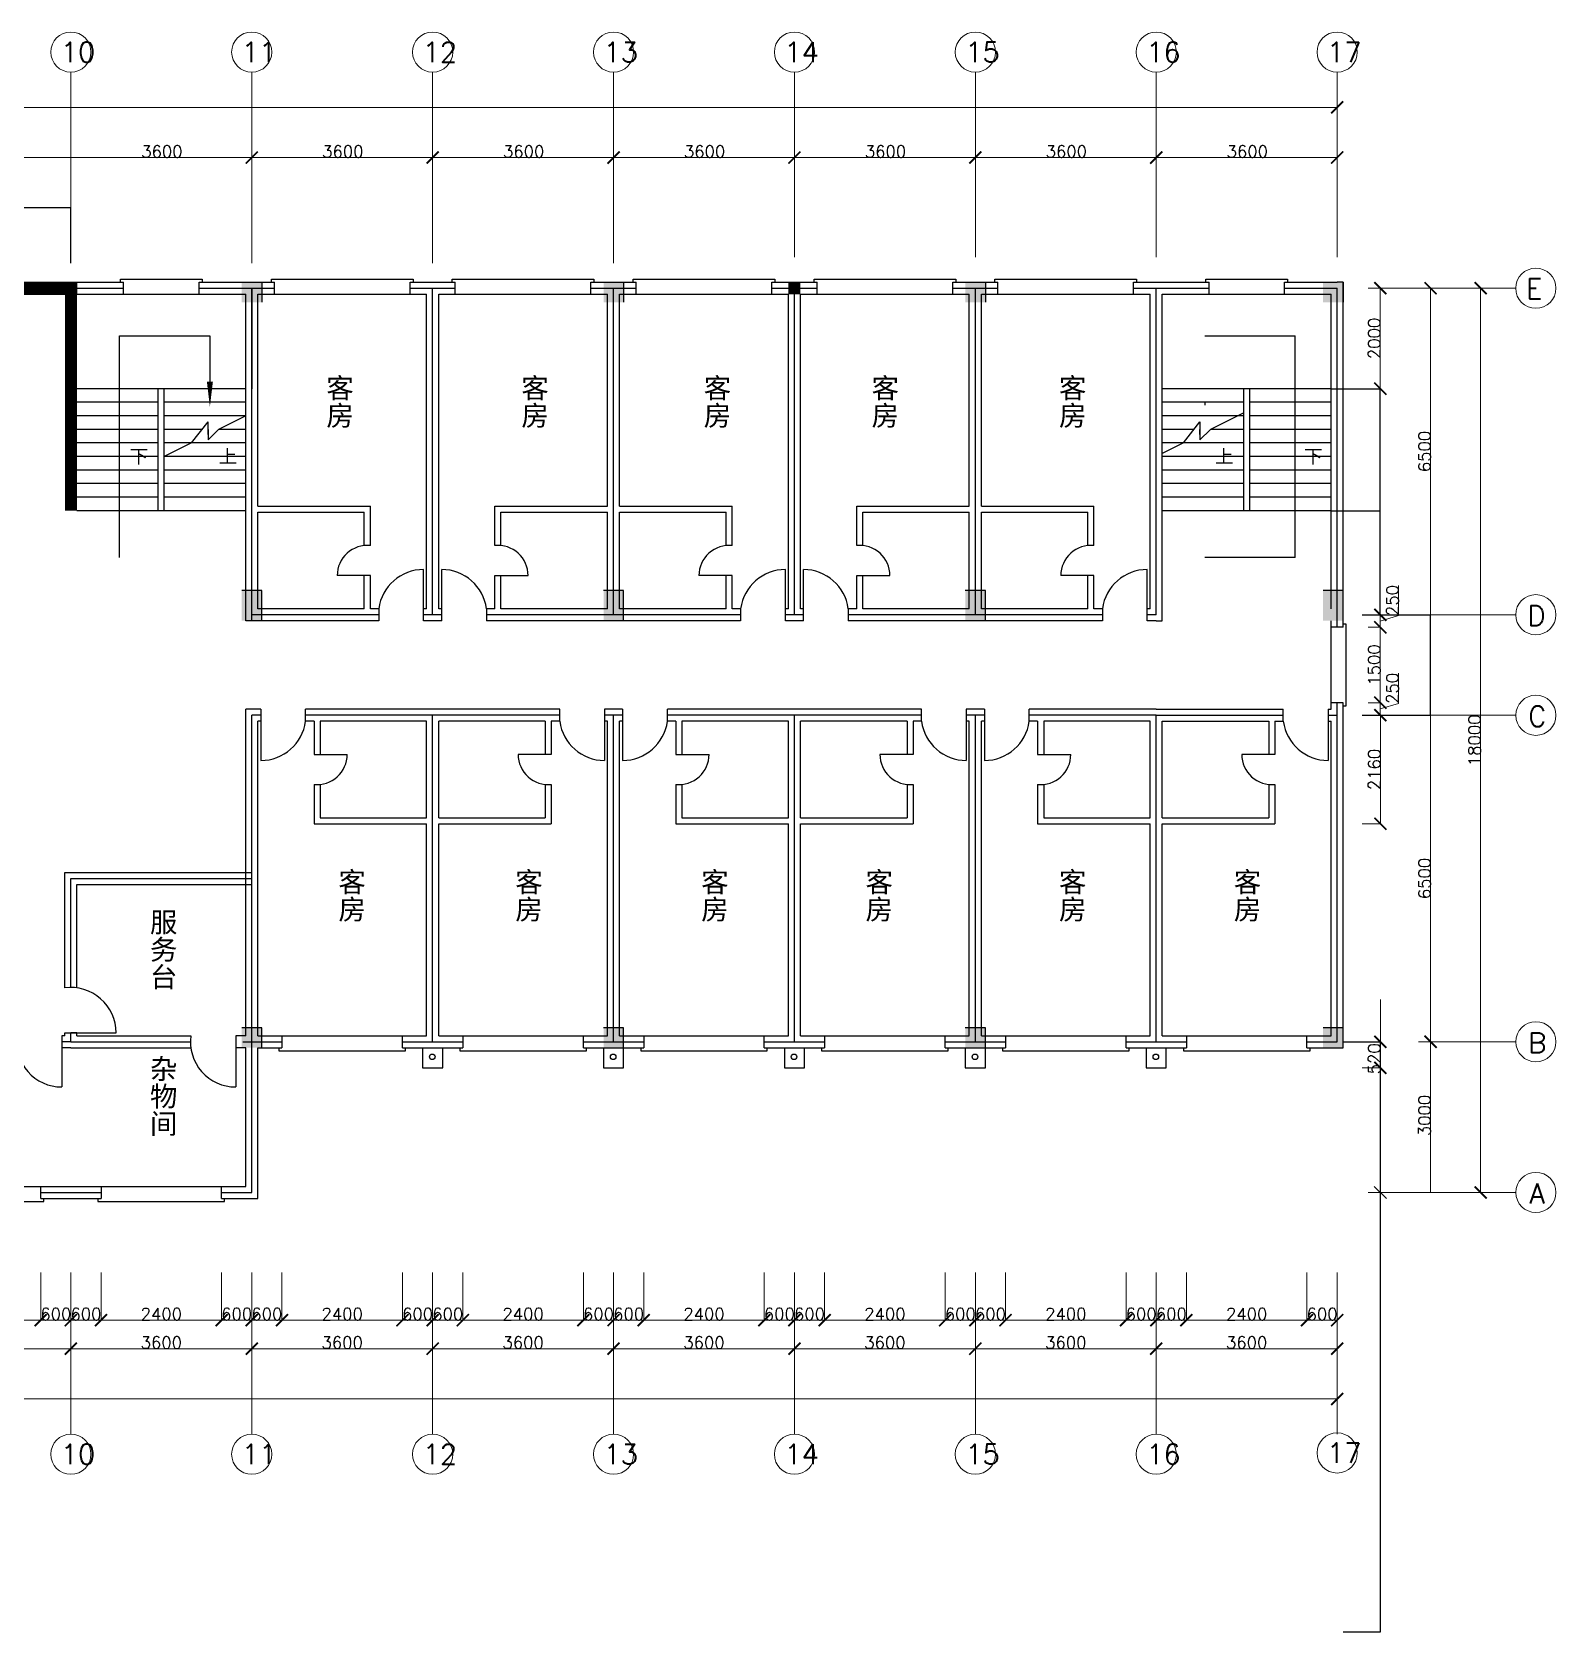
# Model space of a CAD drawing. Header units: millimetres. Extents: x 765 to 67395, y 687 to 34589.
# Drawn here: x 37067 to 67395, y 2741 to 34589 of the extents above; entities that cross this region are included whole.
import ezdxf

# ---------------------------------------------------------------- set-up
doc = ezdxf.new("R2010")
doc.units = ezdxf.units.MM
doc.layers.add('txt', color=5, linetype='Continuous', lineweight=35, plot=False)
doc.layers.add('标注', color=3, linetype='Continuous', lineweight=0, plot=False)
doc.layers.add('WALL', color=2, linetype='Continuous')
doc.layers.add('WINDOW', color=4, linetype='Continuous')
doc.styles.get("Standard").update_dxf_attribs({"font": 'txt', "bigfont": 'gbcbig.shx'})
doc.dimstyles.new('ISO-25', dxfattribs={"dimtxt": 2.5, "dimasz": 2.5, "dimexe": 1.25, "dimexo": 0.625, "dimtad": 1, "dimtxsty": 'Standard', "dimcen": 2.5, "dimadec": 0, "dimazin": 0, "dimtfac": 1, "dimtmove": 0, "dimatfit": 3, "dimfxl": 1, "dimarcsym": 0})

# ---------------------------------------------------------------- blocks, each defined once
blk = doc.blocks.new('_ArchTick')
at = {"color": 0, "linetype": 'ByBlock', "const_width": 0.15}
blk.add_lwpolyline([(-0.5, -0.5), (0.5, 0.5)], dxfattribs=at)
blk = doc.blocks.new('*D32')
at = {"layer": 'Defpoints', "color": 0}
for p in [(37840, 31093), (37840, 29989), (35880, 29869)]:
    blk.add_point(p, dxfattribs=at)
at = {"layer": '标注', "color": 0, "lineweight": -2}
for p, q in [((35880, 29870), (35880, 31094)), ((35883, 31093), (37838, 31093)), ((37840, 29990), (37840, 31094))]:
    blk.add_line(p, q, dxfattribs=at)
at = {"layer": '标注', "color": 0}
for points in [[(35883, 31094), (35883, 31093), (35880, 31093)], [(37838, 31094), (37838, 31093), (37840, 31093)]]:
    blk.add_solid(points, dxfattribs=at)
at = {"layer": '标注', "color": 0, "insert": (36860, 31095), "char_height": 2.5, "attachment_point": 5}
blk.add_mtext('1960', dxfattribs=at)
blk = doc.blocks.new('*D35')
at = {"layer": 'Defpoints', "color": 0}
for p in [(63540, 22989), (64899, 22989), (63540, 20989)]:
    blk.add_point(p, dxfattribs=at)
at = {"layer": '标注', "color": 0, "lineweight": -2}
for p, q in [((63541, 22989), (64900, 22989)), ((64899, 20992), (64899, 22987)), ((63541, 20989), (64900, 20989))]:
    blk.add_line(p, q, dxfattribs=at)
at = {"layer": '标注', "color": 0}
for points in [[(64899, 22987), (64900, 22987), (64899, 22989)], [(64899, 20992), (64900, 20992), (64899, 20989)]]:
    blk.add_solid(points, dxfattribs=at)
at = {"layer": '标注', "color": 0, "insert": (64897, 21989), "char_height": 2.5, "attachment_point": 5, "rotation": 90}
blk.add_mtext('2000', dxfattribs=at)
blk = doc.blocks.new('*D36')
at = {"layer": 'Defpoints', "color": 0}
for p in [(62920, 25059), (63899, 25059), (63540, 22989)]:
    blk.add_point(p, dxfattribs=at)
at = {"layer": '标注', "color": 0, "lineweight": -2}
for p, q in [((62921, 25059), (63900, 25059)), ((63899, 22992), (63899, 25057)), ((63541, 22989), (63900, 22989))]:
    blk.add_line(p, q, dxfattribs=at)
at = {"layer": '标注', "color": 0}
for points in [[(63899, 25057), (63900, 25057), (63899, 25059)], [(63899, 22992), (63900, 22992), (63899, 22989)]]:
    blk.add_solid(points, dxfattribs=at)
at = {"layer": '标注', "color": 0, "insert": (63897, 24024), "char_height": 2.5, "attachment_point": 5, "rotation": 90}
blk.add_mtext('2070', dxfattribs=at)
blk = doc.blocks.new('*D37')
at = {"layer": 'Defpoints', "color": 0}
for p in [(62920, 27489), (63899, 27489), (62920, 25059)]:
    blk.add_point(p, dxfattribs=at)
at = {"layer": '标注', "color": 0, "lineweight": -2}
for p, q in [((62921, 27489), (63900, 27489)), ((63899, 25062), (63899, 27487)), ((62921, 25059), (63900, 25059))]:
    blk.add_line(p, q, dxfattribs=at)
at = {"layer": '标注', "color": 0}
for points in [[(63899, 27487), (63900, 27487), (63899, 27489)], [(63899, 25062), (63900, 25062), (63899, 25059)]]:
    blk.add_solid(points, dxfattribs=at)
at = {"layer": '标注', "color": 0, "insert": (63897, 26274), "char_height": 2.5, "attachment_point": 5, "rotation": 90}
blk.add_mtext('2430', dxfattribs=at)
blk = doc.blocks.new('*D38')
at = {"layer": 'Defpoints', "color": 0}
for p in [(63160, 14489), (63900, 14489), (63160, 2741)]:
    blk.add_point(p, dxfattribs=at)
at = {"layer": '标注', "color": 0, "lineweight": -2}
for p, q in [((63161, 14489), (63902, 14489)), ((63900, 2743), (63900, 14487)), ((63161, 2741), (63902, 2741))]:
    blk.add_line(p, q, dxfattribs=at)
at = {"layer": '标注', "color": 0}
for points in [[(63900, 14487), (63901, 14487), (63900, 14489)], [(63900, 2743), (63901, 2743), (63900, 2741)]]:
    blk.add_solid(points, dxfattribs=at)
at = {"layer": '标注', "color": 0, "insert": (63898, 8615), "char_height": 2.5, "attachment_point": 5, "rotation": 90}
blk.add_mtext('11748,86', dxfattribs=at)

msp = doc.modelspace()

# ---------------------------------------------------------------- hatches: boundary and pattern name
for points in [[(41640.185, 29609.397), (41240.185, 29609.397), (41240.185, 29209.397), (41640.185, 29209.397)], [(48840.185, 29609.397), (48440.185, 29609.397), (48440.185, 29209.397), (48840.185, 29209.397)], [(56040.185, 29609.397), (55640.185, 29609.397), (55640.185, 29209.397), (56040.185, 29209.397)], [(63160.185, 29609.397), (62760.185, 29609.397), (62760.185, 29209.397), (63160.185, 29209.397)], [(41640.185, 23469.397), (41240.185, 23469.397), (41240.185, 22869.397), (41480.185, 22869.397), (41640.185, 22869.397)], [(48840.185, 23469.397), (48440.185, 23469.397), (48440.185, 22869.397), (48680.185, 22869.397), (48840.185, 22869.397)], [(56040.185, 23469.397), (55640.185, 23469.397), (55640.185, 22869.397), (55880.185, 22869.397), (56040.185, 22869.397)], [(63160.185, 23469.397), (62760.185, 23469.397), (62760.185, 22869.397), (63000.185, 22869.397), (63160.185, 22869.397)], [(41640.185, 14769.397), (41240.185, 14769.397), (41240.185, 14369.397), (41640.185, 14369.397)], [(48840.185, 14769.397), (48440.185, 14769.397), (48440.185, 14369.397), (48840.185, 14369.397)], [(56040.185, 14769.397), (55640.185, 14769.397), (55640.185, 14369.397), (56040.185, 14369.397)], [(63160.185, 14769.397), (62760.185, 14769.397), (62760.185, 14369.397), (63160.185, 14369.397)]]:
    msp.add_hatch(color=256).paths.add_polyline_path(points)
at = {"layer": 'txt'}
msp.add_hatch(color=0, dxfattribs=at).paths.add_polyline_path([(52360.185, 29609.397), (52240.185, 29609.397), (52120.185, 29609.397), (52120.185, 29489.397), (52120.185, 29369.397), (52360.185, 29369.397)])

# ---------------------------------------------------------------- linework, layer by layer
for p, q in [((36660.185, 29369.397), (37720.185, 29369.397)), ((37720.185, 29369.397), (37960.185, 29369.397)), ((37780.185, 29489.397), (37780.185, 29489.397)), ((37840.185, 29489.397), (37780.185, 29489.397)), ((37960.185, 29369.397), (37960.185, 29609.397)), ((41640.185, 29609.397), (41640.185, 29209.397)), ((48840.185, 29609.397), (48840.185, 29209.397)), ((56040.185, 29609.397), (56040.185, 29209.397)), ((63160.185, 29609.397), (63040.185, 29609.397)), ((63160.185, 29489.397), (63160.185, 29609.397)), ((63160.185, 29609.397), (63160.185, 29209.397)), ((38806.733, 24129.397), (38806.733, 28539.397)), ((38806.733, 28539.397), (40606.733, 28539.397)), ((40606.733, 28539.397), (40606.733, 27629.397)), ((60406.733, 28539.397), (62206.733, 28539.397)), ((62206.733, 24129.397), (62206.733, 28539.397)), ((39580.185, 27489.397), (37960.185, 27489.397)), ((41320.185, 27489.397), (39580.185, 27489.397)), ((39580.185, 25059.397), (39580.185, 27489.397)), ((39700.185, 25059.397), (39700.185, 27489.397)), ((61180.185, 27489.397), (59560.185, 27489.397)), ((62920.185, 27489.397), (61180.185, 27489.397)), ((61180.185, 25059.397), (61180.185, 27489.397)), ((61300.185, 25059.397), (61300.185, 27489.397)), ((39580.185, 27219.397), (37960.185, 27219.397)), ((41320.185, 27219.397), (39700.185, 27219.397)), ((61180.185, 27219.397), (59560.185, 27219.397)), ((60406.733, 27219.397), (60406.733, 27159.397)), ((60406.733, 27159.397), (60406.733, 27159.397)), ((62920.185, 27219.397), (61300.185, 27219.397)), ((39580.185, 26949.397), (37960.185, 26949.397)), ((41320.185, 26949.397), (39700.185, 26949.397)), ((40240.185, 26409.397), (40570.185, 26829.397)), ((40570.185, 26679.397), (40570.185, 26829.397)), ((41320.185, 26949.397), (40780.185, 26679.397)), ((61180.185, 26949.397), (59560.185, 26949.397)), ((59980.185, 26409.397), (60310.185, 26829.397)), ((60310.185, 26829.397), (60310.185, 26679.397)), ((61180.185, 27009.397), (60520.185, 26679.397)), ((62920.185, 26949.397), (61300.185, 26949.397)), ((39580.185, 26679.397), (37960.185, 26679.397)), ((40452.328, 26679.397), (39700.185, 26679.397)), ((40780.185, 26679.397), (40570.185, 26474.397)), ((40570.185, 26674.397), (40570.185, 26474.397)), ((40570.185, 26574.397), (40570.185, 26674.397)), ((41320.185, 26679.397), (40780.185, 26679.397)), ((41320.185, 26679.397), (40780.185, 26679.397)), ((60192.328, 26679.397), (59560.185, 26679.397)), ((60520.185, 26679.397), (60310.185, 26474.397)), ((60310.185, 26674.397), (60310.185, 26474.397)), ((60310.185, 26574.397), (60310.185, 26674.397)), ((61180.185, 26679.397), (60520.185, 26679.397)), ((62920.185, 26679.397), (61300.185, 26679.397)), ((39580.185, 26409.397), (37960.185, 26409.397)), ((39580.185, 26139.397), (37960.185, 26139.397)), ((40240.185, 26409.397), (39700.185, 26139.397)), ((41320.185, 26409.397), (39700.185, 26409.397)), ((41320.185, 26139.397), (39700.185, 26139.397)), ((41320.185, 26409.397), (40240.185, 26409.397)), ((59980.185, 26409.397), (59560.185, 26199.397)), ((61180.185, 26409.397), (59560.185, 26409.397)), ((61180.185, 26139.397), (59560.185, 26139.397)), ((62920.185, 26409.397), (61300.185, 26409.397)), ((62920.185, 26139.397), (61300.185, 26139.397)), ((62920.185, 26409.397), (61840.185, 26409.397)), ((39580.185, 25869.397), (37960.185, 25869.397)), ((41320.185, 25869.397), (39700.185, 25869.397)), ((61180.185, 25869.397), (59560.185, 25869.397)), ((62920.185, 25869.397), (61300.185, 25869.397)), ((39580.185, 25599.397), (37960.185, 25599.397)), ((41320.185, 25599.397), (39700.185, 25599.397)), ((61180.185, 25599.397), (59560.185, 25599.397)), ((62920.185, 25599.397), (61300.185, 25599.397)), ((39580.185, 25329.397), (37960.185, 25329.397)), ((41320.185, 25329.397), (39700.185, 25329.397)), ((61180.185, 25329.397), (59560.185, 25329.397)), ((62920.185, 25329.397), (61300.185, 25329.397)), ((41320.185, 25059.397), (37960.185, 25059.397)), ((62920.185, 25059.397), (59560.185, 25059.397)), ((44860.185, 22869.397), (44860.185, 23889.397)), ((45220.185, 22869.397), (45220.185, 23889.397)), ((52060.185, 22869.397), (52060.185, 23889.397)), ((52420.185, 22869.397), (52420.185, 23889.397)), ((59260.185, 22869.397), (59260.185, 23889.397)), ((62206.733, 24129.397), (60406.733, 24129.397)), ((43800.185, 23769.397), (43140.185, 23769.397)), ((46280.185, 23769.397), (46940.185, 23769.397)), ((51000.185, 23769.397), (50340.185, 23769.397)), ((53480.185, 23769.397), (54140.185, 23769.397)), ((58200.185, 23769.397), (57540.185, 23769.397)), ((41640.185, 23469.397), (41240.185, 23469.397)), ((41640.185, 22869.397), (41640.185, 23469.397)), ((48840.185, 23469.397), (48440.185, 23469.397)), ((48840.185, 22869.397), (48840.185, 23469.397)), ((56040.185, 23469.397), (55640.185, 23469.397)), ((56040.185, 22869.397), (56040.185, 23469.397)), ((63160.185, 23469.397), (62760.185, 23469.397)), ((63160.185, 22869.397), (63160.185, 23469.397)), ((43968.221, 23109.397), (43968.221, 22869.397)), ((46112.149, 23109.397), (46112.149, 22869.397)), ((51168.221, 23109.397), (51168.221, 22869.397)), ((53312.149, 23109.397), (53312.149, 22869.397)), ((58368.221, 23109.397), (58368.221, 22869.397)), ((59560.185, 22869.397), (59560.185, 22989.397)), ((59440.185, 22869.397), (59560.185, 22869.397)), ((41620.185, 21109.397), (41620.185, 20089.397)), ((42512.149, 20869.397), (42512.149, 21109.397)), ((47568.221, 20869.397), (47568.221, 21109.397)), ((48460.185, 21109.397), (48460.185, 20089.397)), ((48820.185, 21109.397), (48820.185, 20089.397)), ((49712.149, 20869.397), (49712.149, 21109.397)), ((54768.221, 20869.397), (54768.221, 21109.397)), ((55660.185, 21109.397), (55660.185, 20089.397)), ((56020.185, 21109.397), (56020.185, 20089.397)), ((56912.149, 20869.397), (56912.149, 21109.397)), ((61968.221, 20869.397), (61968.221, 21109.397)), ((62860.185, 21109.397), (62860.185, 20089.397)), ((62860.185, 21109.397), (62920.185, 21109.397)), ((55720.185, 20869.397), (55660.185, 20869.397)), ((56020.185, 20869.397), (55960.185, 20869.397)), ((57080.185, 20869.397), (56912.149, 20869.397)), ((61800.185, 20869.397), (61968.221, 20869.397)), ((62860.185, 20989.397), (63040.185, 20989.397)), ((62860.185, 20869.397), (62920.185, 20869.397)), ((42680.185, 20209.397), (43340.185, 20209.397)), ((47400.185, 20209.397), (46740.185, 20209.397)), ((49880.185, 20209.397), (50540.185, 20209.397)), ((54600.185, 20209.397), (53940.185, 20209.397)), ((57080.185, 20209.397), (57740.185, 20209.397)), ((61800.185, 20209.397), (61140.185, 20209.397)), ((37720.185, 14669.397), (38740.185, 14669.397)), ((37960.185, 14669.397), (37840.185, 14669.397)), ((37660.185, 14609.397), (37660.185, 14489.397)), ((37660.185, 14489.397), (37660.185, 13589.397)), ((41120.185, 14609.397), (41120.185, 13589.397)), ((41440.185, 14369.397), (41440.185, 14609.397)), ((63040.185, 14369.397), (63160.185, 14369.397)), ((63160.185, 14369.397), (63160.185, 14489.397)), ((41560.185, 11369.397), (41560.185, 11489.397)), ((41440.185, 11369.397), (41560.185, 11369.397))]:
    msp.add_line(p, q)
at = {"color": 0, "linetype": 'ByBlock'}
msp.add_line((63779.223, 11609.397), (64019.223, 11369.397), dxfattribs=at)
at = {"color": 0, "linetype": 'ByBlock', "const_width": 36}
for points in [[(41560.185, 32210.647), (41320.185, 31970.647)], [(44920.185, 31970.647), (45160.185, 32210.647)], [(45160.185, 32210.647), (44920.185, 31970.647)], [(48520.185, 31970.647), (48760.185, 32210.647)], [(48760.185, 32210.647), (48520.185, 31970.647)], [(52120.185, 31970.647), (52360.185, 32210.647)], [(52360.185, 32210.647), (52120.185, 31970.647)], [(55720.185, 31970.647), (55960.185, 32210.647)], [(55960.185, 32210.647), (55720.185, 31970.647)], [(59320.185, 31970.647), (59560.185, 32210.647)], [(59560.185, 32210.647), (59320.185, 31970.647)], [(62920.185, 31970.647), (63160.185, 32210.647)], [(65019.223, 29369.397), (64779.223, 29609.397)], [(66015.374, 29369.397), (65775.374, 29609.397)]]:
    msp.add_lwpolyline(points, dxfattribs=at)
at = {"const_width": 240}
for points in [[(34440.185, 29489.397), (37960.185, 29489.397)], [(37840.185, 29369.397), (37840.185, 25059.397)]]:
    msp.add_lwpolyline(points, dxfattribs=at)
for points in [[(60406.733, 28539.397, 0, 0, 0), (60406.733, 27219.397, 120, 0, 0), (60406.733, 26949.397, 0, 0, 0)], [(40606.733, 27629.397, 120, 0, 0), (40606.733, 27129.397, 0, 0, 0)], [(40606.733, 24129.397, 0, 0, 0), (40606.733, 25869.397, 120, 0, 0), (40606.733, 26388.887, 0, 0, 0)], [(60406.733, 24129.397, 0, 0, 0), (60406.733, 25869.397, 120, 0, 0), (60406.733, 26409.397, 0, 0, 0)]]:
    msp.add_lwpolyline(points, format="xyseb")
for centre, radius, start, end in [((43740.185, 23769.397), 600, 84.2608295, 180), ((46340.185, 23769.397), 600, 0, 95.7391705), ((50940.185, 23769.397), 600, 84.2608295, 180), ((53540.185, 23769.397), 600, 0, 95.7391705), ((58140.185, 23769.397), 600, 84.2608295, 180), ((44860.185, 22989.397), 900, 90, 172.3377443), ((45220.185, 22989.397), 900, 7.6622557, 90), ((52060.185, 22989.397), 900, 90, 172.3377443), ((52420.185, 22989.397), 900, 7.6622557, 90), ((59260.185, 22989.397), 900, 90, 172.3377443), ((41620.185, 20989.397), 900, 270, 352.3377443), ((48460.185, 20989.397), 900, 187.6622557, 270), ((48820.185, 20989.397), 900, 270, 352.3377443), ((55660.185, 20989.397), 900, 187.6622557, 270), ((56020.185, 20989.397), 900, 270, 352.3377443), ((62860.185, 20989.397), 900, 187.6622557, 270), ((42740.185, 20209.397), 600, 264.2608295, 0), ((47340.185, 20209.397), 600, 180, 275.7391705), ((49940.185, 20209.397), 600, 264.2608295, 0), ((54540.185, 20209.397), 600, 180, 275.7391705), ((57140.185, 20209.397), 600, 264.2608295, 0), ((61740.185, 20209.397), 600, 180, 275.7391705), ((37840.185, 14669.397), 900, 0, 97.6622557), ((37660.185, 14489.397), 900, 172.3377443, 270), ((41120.185, 14489.397), 900, 172.3377443, 270)]:
    msp.add_arc(centre, radius, start, end)
at = {"layer": 'WALL'}
for p, q in [((33790.185, 29609.397), (38890.185, 29609.397)), ((34440.185, 29489.397), (38890.185, 29489.397)), ((37960.185, 29369.397), (41320.185, 29369.397)), ((40390.185, 29609.397), (41890.185, 29609.397)), ((40390.185, 29489.397), (41890.185, 29489.397)), ((41320.185, 22989.397), (41320.185, 29369.397)), ((41440.185, 29489.397), (41440.185, 27489.397)), ((41440.185, 22989.397), (41440.185, 29489.397)), ((41440.185, 22989.397), (41440.185, 29489.397)), ((41560.185, 29369.397), (44920.185, 29369.397)), ((41560.185, 25149.397), (41560.185, 29369.397)), ((44590.185, 29609.397), (45490.185, 29609.397)), ((44590.185, 29489.397), (45490.185, 29489.397)), ((44920.185, 23109.397), (44920.185, 29369.397)), ((45040.185, 22989.397), (45040.185, 29489.397)), ((45160.185, 23109.397), (45160.185, 29369.397)), ((45160.185, 29369.397), (48520.185, 29369.397)), ((48190.185, 29609.397), (49090.185, 29609.397)), ((48190.185, 29489.397), (49090.185, 29489.397)), ((48520.185, 25149.397), (48520.185, 29369.397)), ((48520.185, 25149.397), (48520.185, 29369.397)), ((48640.185, 22989.397), (48640.185, 29489.397)), ((48760.185, 29369.397), (52120.185, 29369.397)), ((48760.185, 25149.397), (48760.185, 29369.397)), ((51790.185, 29609.397), (52690.185, 29609.397)), ((51790.185, 29489.397), (52690.185, 29489.397)), ((52120.185, 23109.397), (52120.185, 29369.397)), ((52240.185, 22989.397), (52240.185, 29489.397)), ((52360.185, 23109.397), (52360.185, 29369.397)), ((52360.185, 29369.397), (55720.185, 29369.397)), ((55390.185, 29609.397), (56290.185, 29609.397)), ((55390.185, 29489.397), (56290.185, 29489.397)), ((55720.185, 25149.397), (55720.185, 29369.397)), ((55840.185, 22989.397), (55840.185, 29489.397)), ((55960.185, 29369.397), (59320.185, 29369.397)), ((55960.185, 25149.397), (55960.185, 29369.397)), ((58990.185, 29609.397), (60490.185, 29609.397)), ((58990.185, 29489.397), (60490.185, 29489.397)), ((59320.185, 23109.397), (59320.185, 29369.397)), ((59440.185, 22989.397), (59440.185, 29489.397)), ((59440.185, 22989.397), (59440.185, 29489.397)), ((59560.185, 22989.397), (59560.185, 29369.397)), ((59560.185, 29369.397), (62920.185, 29369.397)), ((61990.185, 29609.397), (63040.185, 29609.397)), ((61990.185, 29489.397), (63040.185, 29489.397)), ((62920.185, 23109.397), (62920.185, 29369.397)), ((63040.185, 22739.397), (63040.185, 29489.397)), ((63040.185, 22739.397), (63040.185, 29489.397)), ((63160.185, 22739.397), (63160.185, 29489.397)), ((41440.185, 25059.397), (41440.185, 25659.397)), ((41560.185, 25149.397), (43800.185, 25149.397)), ((41560.185, 23109.397), (41560.185, 25029.397)), ((41560.185, 25029.397), (43680.185, 25029.397)), ((43680.185, 24366.39), (43680.185, 25029.397)), ((43800.185, 24366.39), (43800.185, 25149.397)), ((46280.185, 25149.397), (48520.185, 25149.397)), ((46280.185, 24366.39), (46280.185, 25149.397)), ((46400.185, 25029.397), (48520.185, 25029.397)), ((46400.185, 24366.39), (46400.185, 25029.397)), ((48520.185, 23109.397), (48520.185, 25029.397)), ((48520.185, 23109.397), (48520.185, 25029.397)), ((48760.185, 25149.397), (51000.185, 25149.397)), ((48760.185, 23109.397), (48760.185, 25029.397)), ((48760.185, 25029.397), (50880.185, 25029.397)), ((50880.185, 24366.39), (50880.185, 25029.397)), ((51000.185, 24366.39), (51000.185, 25149.397)), ((53480.185, 25149.397), (55720.185, 25149.397)), ((53480.185, 24366.39), (53480.185, 25149.397)), ((53600.185, 25029.397), (55720.185, 25029.397)), ((53600.185, 24366.39), (53600.185, 25029.397)), ((55720.185, 23109.397), (55720.185, 25029.397)), ((55960.185, 25149.397), (58200.185, 25149.397)), ((55960.185, 23109.397), (55960.185, 25029.397)), ((55960.185, 25029.397), (58080.185, 25029.397)), ((58080.185, 24366.39), (58080.185, 25029.397)), ((58200.185, 24366.39), (58200.185, 25149.397)), ((41440.185, 22989.397), (41440.185, 23709.397)), ((41440.185, 22869.397), (41440.185, 23709.397)), ((43680.185, 23109.397), (43680.185, 23769.397)), ((43800.185, 23109.397), (43800.185, 23769.397)), ((46280.185, 23109.397), (46280.185, 23769.397)), ((46400.185, 23109.397), (46400.185, 23769.397)), ((50880.185, 23109.397), (50880.185, 23769.397)), ((51000.185, 23109.397), (51000.185, 23769.397)), ((53480.185, 23109.397), (53480.185, 23769.397)), ((53600.185, 23109.397), (53600.185, 23769.397)), ((58080.185, 23109.397), (58080.185, 23769.397)), ((58200.185, 23109.397), (58200.185, 23769.397)), ((41320.185, 22869.397), (41320.185, 22989.397)), ((43968.221, 22989.397), (41440.185, 22989.397)), ((43680.185, 23109.397), (41560.185, 23109.397)), ((43968.221, 23109.397), (43800.185, 23109.397)), ((44920.185, 23109.397), (44860.185, 23109.397)), ((45220.185, 22989.397), (44860.185, 22989.397)), ((45220.185, 23109.397), (45160.185, 23109.397)), ((46280.185, 23109.397), (46112.149, 23109.397)), ((51168.221, 22989.397), (46112.149, 22989.397)), ((48520.185, 23109.397), (46400.185, 23109.397)), ((50880.185, 23109.397), (48760.185, 23109.397)), ((51168.221, 23109.397), (51000.185, 23109.397)), ((52120.185, 23109.397), (52060.185, 23109.397)), ((52420.185, 22989.397), (52060.185, 22989.397)), ((52420.185, 23109.397), (52360.185, 23109.397)), ((53480.185, 23109.397), (53312.149, 23109.397)), ((58368.221, 22989.397), (53312.149, 22989.397)), ((55720.185, 23109.397), (53600.185, 23109.397)), ((58080.185, 23109.397), (55960.185, 23109.397)), ((58368.221, 23109.397), (58200.185, 23109.397)), ((59320.185, 23109.397), (59260.185, 23109.397)), ((59440.185, 22989.397), (59260.185, 22989.397)), ((41440.185, 22869.397), (41320.185, 22869.397)), ((43968.221, 22869.397), (41440.185, 22869.397)), ((45220.185, 22869.397), (44860.185, 22869.397)), ((51168.221, 22869.397), (46112.149, 22869.397)), ((52420.185, 22869.397), (52060.185, 22869.397)), ((58368.221, 22869.397), (53312.149, 22869.397)), ((59440.185, 22869.397), (59260.185, 22869.397)), ((62920.185, 21109.397), (62920.185, 22869.397)), ((41320.185, 17739.397), (41320.185, 21109.397)), ((41620.185, 21109.397), (41320.185, 21109.397)), ((47568.221, 21109.397), (42512.149, 21109.397)), ((48820.185, 21109.397), (48460.185, 21109.397)), ((54768.221, 21109.397), (49712.149, 21109.397)), ((56020.185, 21109.397), (55660.185, 21109.397)), ((59440.185, 21109.397), (56912.149, 21109.397)), ((59440.185, 21109.397), (61968.221, 21109.397)), ((63040.185, 14489.397), (63040.185, 21239.397)), ((63160.185, 14489.397), (63160.185, 21239.397)), ((41440.185, 17739.397), (41440.185, 20989.397)), ((41620.185, 20989.397), (41440.185, 20989.397)), ((41620.185, 20989.397), (41440.185, 20989.397)), ((41440.185, 11489.397), (41440.185, 20989.397)), ((41560.185, 17739.397), (41560.185, 20869.397)), ((41620.185, 20869.397), (41560.185, 20869.397)), ((47568.221, 20989.397), (42512.149, 20989.397)), ((47568.221, 20989.397), (42512.149, 20989.397)), ((42680.185, 20869.397), (42512.149, 20869.397)), ((42680.185, 20869.397), (42680.185, 20209.397)), ((44920.185, 20869.397), (42800.185, 20869.397)), ((42800.185, 20869.397), (42800.185, 20209.397)), ((44920.185, 18949.397), (44920.185, 20869.397)), ((45040.185, 14489.397), (45040.185, 20989.397)), ((45160.185, 18949.397), (45160.185, 20869.397)), ((47280.185, 20869.397), (45160.185, 20869.397)), ((47280.185, 20869.397), (47280.185, 20209.397)), ((47568.221, 20869.397), (47400.185, 20869.397)), ((47400.185, 20869.397), (47400.185, 20209.397)), ((48820.185, 20989.397), (48460.185, 20989.397)), ((48820.185, 20989.397), (48460.185, 20989.397)), ((48520.185, 20869.397), (48460.185, 20869.397)), ((48520.185, 14609.397), (48520.185, 20869.397)), ((48640.185, 14489.397), (48640.185, 20989.397)), ((48760.185, 14609.397), (48760.185, 20869.397)), ((48820.185, 20869.397), (48760.185, 20869.397)), ((54768.221, 20989.397), (49712.149, 20989.397)), ((54768.221, 20989.397), (49712.149, 20989.397)), ((49880.185, 20869.397), (49712.149, 20869.397)), ((49880.185, 20869.397), (49880.185, 20209.397)), ((52120.185, 20869.397), (50000.185, 20869.397)), ((50000.185, 20869.397), (50000.185, 20209.397)), ((52120.185, 18949.397), (52120.185, 20869.397)), ((52240.185, 14489.397), (52240.185, 20989.397)), ((52360.185, 18949.397), (52360.185, 20869.397)), ((54480.185, 20869.397), (52360.185, 20869.397)), ((54480.185, 20869.397), (54480.185, 20209.397)), ((54768.221, 20869.397), (54600.185, 20869.397)), ((54600.185, 20869.397), (54600.185, 20209.397)), ((56020.185, 20989.397), (55660.185, 20989.397)), ((56020.185, 20989.397), (55660.185, 20989.397)), ((55720.185, 14609.397), (55720.185, 20869.397)), ((55840.185, 14489.397), (55840.185, 20989.397)), ((55960.185, 14609.397), (55960.185, 20869.397)), ((59440.185, 20989.397), (56912.149, 20989.397)), ((57080.185, 20869.397), (57080.185, 20209.397)), ((59320.185, 20869.397), (57200.185, 20869.397)), ((57200.185, 20869.397), (57200.185, 20209.397)), ((59320.185, 18949.397), (59320.185, 20869.397)), ((59440.185, 20989.397), (61968.221, 20989.397)), ((59440.185, 14489.397), (59440.185, 20989.397)), ((59560.185, 20869.397), (61680.185, 20869.397)), ((59560.185, 18949.397), (59560.185, 20869.397)), ((61680.185, 20869.397), (61680.185, 20209.397)), ((61800.185, 20869.397), (61800.185, 20209.397)), ((62920.185, 14609.397), (62920.185, 20869.397)), ((42680.185, 19612.405), (42680.185, 18829.397)), ((42800.185, 19612.405), (42800.185, 18949.397)), ((47280.185, 19612.405), (47280.185, 18949.397)), ((47400.185, 19612.405), (47400.185, 18829.397)), ((49880.185, 19612.405), (49880.185, 18829.397)), ((50000.185, 19612.405), (50000.185, 18949.397)), ((54480.185, 19612.405), (54480.185, 18949.397)), ((54600.185, 19612.405), (54600.185, 18829.397)), ((57080.185, 19612.405), (57080.185, 18829.397)), ((57200.185, 19612.405), (57200.185, 18949.397)), ((61680.185, 19612.405), (61680.185, 18949.397)), ((61800.185, 19612.405), (61800.185, 18829.397)), ((42680.185, 18829.397), (44920.185, 18829.397)), ((42800.185, 18949.397), (44920.185, 18949.397)), ((44920.185, 14609.397), (44920.185, 18829.397)), ((45160.185, 18949.397), (47280.185, 18949.397)), ((45160.185, 14609.397), (45160.185, 18829.397)), ((45160.185, 18829.397), (47400.185, 18829.397)), ((49880.185, 18829.397), (52120.185, 18829.397)), ((50000.185, 18949.397), (52120.185, 18949.397)), ((52120.185, 14609.397), (52120.185, 18829.397)), ((52360.185, 18949.397), (54480.185, 18949.397)), ((52360.185, 14609.397), (52360.185, 18829.397)), ((52360.185, 18829.397), (54600.185, 18829.397)), ((57080.185, 18829.397), (59320.185, 18829.397)), ((57200.185, 18949.397), (59320.185, 18949.397)), ((59320.185, 14609.397), (59320.185, 18829.397)), ((59560.185, 18949.397), (61680.185, 18949.397)), ((59560.185, 14609.397), (59560.185, 18829.397)), ((59560.185, 18829.397), (61800.185, 18829.397)), ((37720.185, 17739.397), (37720.185, 17859.397)), ((37720.185, 17859.397), (37840.185, 17859.397)), ((37840.185, 17859.397), (41440.185, 17859.397)), ((37720.185, 15561.361), (37720.185, 17739.397)), ((37840.185, 17739.397), (41440.185, 17739.397)), ((37840.185, 15569.397), (37840.185, 17739.397)), ((37960.185, 17619.397), (41440.185, 17619.397)), ((37960.185, 15561.361), (37960.185, 17619.397)), ((41320.185, 14609.397), (41320.185, 17739.397)), ((41440.185, 14609.397), (41440.185, 17739.397)), ((41560.185, 14609.397), (41560.185, 17739.397)), ((37720.185, 14609.397), (37720.185, 14669.397)), ((37840.185, 14489.397), (37840.185, 14669.397)), ((37960.185, 14609.397), (37960.185, 14669.397)), ((41640.185, 14769.397), (41240.185, 14769.397)), ((41640.185, 14369.397), (41640.185, 14769.397)), ((48840.185, 14769.397), (48440.185, 14769.397)), ((48840.185, 14369.397), (48840.185, 14769.397)), ((56040.185, 14769.397), (55640.185, 14769.397)), ((56040.185, 14369.397), (56040.185, 14769.397)), ((63160.185, 14769.397), (62760.185, 14769.397)), ((63160.185, 14369.397), (63160.185, 14769.397)), ((37720.185, 14609.397), (37660.185, 14609.397)), ((37840.185, 14489.397), (37660.185, 14489.397)), ((37840.185, 14369.397), (37660.185, 14369.397)), ((37840.185, 14489.397), (38912.149, 14489.397)), ((37840.185, 14369.397), (38912.149, 14369.397)), ((37960.185, 14609.397), (38020.185, 14609.397)), ((37960.185, 14609.397), (38912.149, 14609.397)), ((38912.149, 14609.397), (40228.221, 14609.397)), ((38912.149, 14489.397), (40220.185, 14489.397)), ((38912.149, 14369.397), (40228.221, 14369.397)), ((41320.185, 14609.397), (41120.185, 14609.397)), ((41320.185, 14369.397), (41120.185, 14369.397)), ((41260.185, 14489.397), (42040.185, 14489.397)), ((41320.185, 11609.397), (41320.185, 14369.397)), ((41440.185, 11489.397), (41440.185, 14369.397)), ((41560.185, 14609.397), (44920.185, 14609.397)), ((41560.185, 11489.397), (41560.185, 14369.397)), ((41560.185, 14369.397), (42040.185, 14369.397)), ((44440.185, 14489.397), (45640.185, 14489.397)), ((44440.185, 14369.397), (45640.185, 14369.397)), ((44840.185, 14369.397), (44840.185, 13969.397)), ((45160.185, 14609.397), (48520.185, 14609.397)), ((45240.185, 13969.397), (45240.185, 14369.397)), ((48040.185, 14489.397), (49240.185, 14489.397)), ((48040.185, 14369.397), (49240.185, 14369.397)), ((48440.185, 14369.397), (48440.185, 13969.397)), ((48760.185, 14609.397), (52120.185, 14609.397)), ((48840.185, 13969.397), (48840.185, 14369.397)), ((51640.185, 14489.397), (52840.185, 14489.397)), ((51640.185, 14369.397), (52840.185, 14369.397)), ((52040.185, 14369.397), (52040.185, 13969.397)), ((52360.185, 14609.397), (55720.185, 14609.397)), ((52440.185, 13969.397), (52440.185, 14369.397)), ((55240.185, 14489.397), (56440.185, 14489.397)), ((55240.185, 14369.397), (56440.185, 14369.397)), ((55640.185, 14369.397), (55640.185, 13969.397)), ((55960.185, 14609.397), (59320.185, 14609.397)), ((56040.185, 13969.397), (56040.185, 14369.397)), ((58840.185, 14489.397), (60040.185, 14489.397)), ((58840.185, 14369.397), (60040.185, 14369.397)), ((59240.185, 14369.397), (59240.185, 13969.397)), ((59560.185, 14609.397), (62920.185, 14609.397)), ((59640.185, 13969.397), (59640.185, 14369.397)), ((62440.185, 14489.397), (63040.185, 14489.397)), ((62440.185, 14369.397), (63040.185, 14369.397)), ((44840.185, 13969.397), (45240.185, 13969.397)), ((48440.185, 13969.397), (48840.185, 13969.397)), ((52040.185, 13969.397), (52440.185, 13969.397)), ((55640.185, 13969.397), (56040.185, 13969.397)), ((59240.185, 13969.397), (59640.185, 13969.397)), ((34360.185, 11609.397), (41320.185, 11609.397)), ((37240.185, 11489.397), (38440.185, 11489.397)), ((40840.185, 11489.397), (41440.185, 11489.397)), ((37240.185, 11369.397), (38440.185, 11369.397)), ((40840.185, 11369.397), (41440.185, 11369.397))]:
    msp.add_line(p, q, dxfattribs=at)
at = {"layer": 'WINDOW'}
for p, q in [((38830.185, 29669.397), (40450.185, 29669.397)), ((38830.185, 29609.397), (38830.185, 29669.397)), ((40450.185, 29669.397), (40450.185, 29609.397)), ((41830.185, 29669.397), (44650.185, 29669.397)), ((41830.185, 29609.397), (41830.185, 29669.397)), ((44650.185, 29669.397), (44650.185, 29609.397)), ((45430.185, 29669.397), (48250.185, 29669.397)), ((45430.185, 29609.397), (45430.185, 29669.397)), ((48250.185, 29669.397), (48250.185, 29609.397)), ((49030.185, 29669.397), (51850.185, 29669.397)), ((49030.185, 29609.397), (49030.185, 29669.397)), ((51850.185, 29669.397), (51850.185, 29609.397)), ((52630.185, 29669.397), (55450.185, 29669.397)), ((52630.185, 29609.397), (52630.185, 29669.397)), ((55450.185, 29669.397), (55450.185, 29609.397)), ((56230.185, 29669.397), (59050.185, 29669.397)), ((56230.185, 29609.397), (56230.185, 29669.397)), ((59050.185, 29669.397), (59050.185, 29609.397)), ((60430.185, 29609.397), (60430.185, 29669.397)), ((60430.185, 29669.397), (62050.185, 29669.397)), ((62050.185, 29669.397), (62050.185, 29609.397)), ((38890.185, 29369.397), (38890.185, 29609.397)), ((40390.185, 29369.397), (40390.185, 29609.397)), ((41890.185, 29369.397), (41890.185, 29609.397)), ((41890.185, 29369.397), (44590.185, 29369.397)), ((44590.185, 29369.397), (44590.185, 29609.397)), ((45490.185, 29369.397), (45490.185, 29609.397)), ((45490.185, 29369.397), (48190.185, 29369.397)), ((48190.185, 29369.397), (48190.185, 29609.397)), ((49090.185, 29369.397), (49090.185, 29609.397)), ((49090.185, 29369.397), (51790.185, 29369.397)), ((51790.185, 29369.397), (51790.185, 29609.397)), ((52690.185, 29369.397), (52690.185, 29609.397)), ((52690.185, 29369.397), (55390.185, 29369.397)), ((55390.185, 29369.397), (55390.185, 29609.397)), ((56290.185, 29369.397), (56290.185, 29609.397)), ((56290.185, 29369.397), (58990.185, 29369.397)), ((58990.185, 29369.397), (58990.185, 29609.397)), ((60490.185, 29369.397), (60490.185, 29609.397)), ((61990.185, 29369.397), (61990.185, 29609.397)), ((63160.185, 22739.397), (62920.185, 22739.397)), ((63220.185, 22799.397), (63160.185, 22799.397)), ((63220.185, 21179.397), (63220.185, 22799.397)), ((63160.185, 21239.397), (62920.185, 21239.397)), ((63160.185, 21179.397), (63220.185, 21179.397)), ((41980.185, 14369.397), (41980.185, 14309.397)), ((42040.185, 14609.397), (44440.185, 14609.397)), ((42040.185, 14609.397), (42040.185, 14369.397)), ((44440.185, 14369.397), (44440.185, 14609.397)), ((44500.185, 14309.397), (44500.185, 14369.397)), ((45580.185, 14369.397), (45580.185, 14309.397)), ((45640.185, 14609.397), (48040.185, 14609.397)), ((45640.185, 14609.397), (45640.185, 14369.397)), ((48040.185, 14369.397), (48040.185, 14609.397)), ((48100.185, 14309.397), (48100.185, 14369.397)), ((49180.185, 14369.397), (49180.185, 14309.397)), ((49240.185, 14609.397), (51640.185, 14609.397)), ((49240.185, 14609.397), (49240.185, 14369.397)), ((51640.185, 14369.397), (51640.185, 14609.397)), ((51700.185, 14309.397), (51700.185, 14369.397)), ((52780.185, 14369.397), (52780.185, 14309.397)), ((52840.185, 14609.397), (55240.185, 14609.397)), ((52840.185, 14609.397), (52840.185, 14369.397)), ((55240.185, 14369.397), (55240.185, 14609.397)), ((55300.185, 14309.397), (55300.185, 14369.397)), ((56380.185, 14369.397), (56380.185, 14309.397)), ((56440.185, 14609.397), (58840.185, 14609.397)), ((56440.185, 14609.397), (56440.185, 14369.397)), ((58840.185, 14369.397), (58840.185, 14609.397)), ((58900.185, 14309.397), (58900.185, 14369.397)), ((59980.185, 14369.397), (59980.185, 14309.397)), ((60040.185, 14609.397), (62440.185, 14609.397)), ((60040.185, 14609.397), (60040.185, 14369.397)), ((62440.185, 14369.397), (62440.185, 14609.397)), ((62500.185, 14309.397), (62500.185, 14369.397)), ((41980.185, 14309.397), (44500.185, 14309.397)), ((42580.185, 14309.397), (43900.185, 14309.397)), ((45580.185, 14309.397), (48100.185, 14309.397)), ((46180.185, 14309.397), (47500.185, 14309.397)), ((49180.185, 14309.397), (51700.185, 14309.397)), ((49780.185, 14309.397), (51100.185, 14309.397)), ((52780.185, 14309.397), (55300.185, 14309.397)), ((53380.185, 14309.397), (54700.185, 14309.397)), ((56380.185, 14309.397), (58900.185, 14309.397)), ((56980.185, 14309.397), (58300.185, 14309.397)), ((59980.185, 14309.397), (62500.185, 14309.397)), ((60580.185, 14309.397), (61900.185, 14309.397)), ((34840.185, 11609.397), (37240.185, 11609.397)), ((37240.185, 11369.397), (37240.185, 11609.397)), ((38440.185, 11609.397), (38440.185, 11369.397)), ((38440.185, 11609.397), (40840.185, 11609.397)), ((39040.185, 11609.397), (40240.185, 11609.397)), ((39040.185, 11609.397), (40240.185, 11609.397)), ((40840.185, 11369.397), (40840.185, 11609.397)), ((34780.185, 11309.397), (37300.185, 11309.397)), ((37300.185, 11309.397), (37300.185, 11369.397)), ((38380.185, 11369.397), (38380.185, 11309.397)), ((38380.185, 11309.397), (40900.185, 11309.397)), ((38980.185, 11309.397), (40300.185, 11309.397)), ((38980.185, 11309.397), (40300.185, 11309.397)), ((38980.185, 11309.397), (40300.185, 11309.397)), ((40900.185, 11309.397), (40900.185, 11369.397))]:
    msp.add_line(p, q, dxfattribs=at)
for centre in [(45031.786, 14189.397), (48631.786, 14189.397), (52231.786, 14189.397), (55831.786, 14189.397), (59431.786, 14189.397)]:
    msp.add_circle(centre, 55, dxfattribs=at)
at = {"layer": '标注'}
for p, q in [((37840.185, 29989.397), (37840.185, 33789.397)), ((37840.185, 29989.397), (37840.185, 33789.397)), ((41440.185, 29989.397), (41440.185, 33789.397)), ((41440.185, 29989.397), (41440.185, 33789.397)), ((45040.185, 29989.397), (45040.185, 33789.397)), ((45040.185, 33089.397), (45040.185, 33789.397)), ((48640.185, 29989.397), (48640.185, 33789.397)), ((52240.185, 30109.397), (52240.185, 33789.397)), ((55840.185, 30109.397), (55840.185, 33789.397)), ((59440.185, 30109.397), (59440.185, 33789.397)), ((63040.185, 30109.397), (63040.185, 33789.397)), ((5440.185, 33089.397), (63040.185, 33089.397)), ((63040.185, 32009.397), (63040.185, 33090.647)), ((34240.185, 32090.647), (37840.185, 32090.647)), ((37840.185, 32090.647), (41440.185, 32090.647)), ((41440.185, 32090.647), (45040.185, 32090.647)), ((45040.185, 32090.647), (48640.185, 32090.647)), ((48640.185, 32090.647), (52240.185, 32090.647)), ((52240.185, 32090.647), (55840.185, 32090.647)), ((55840.185, 32090.647), (59440.185, 32090.647)), ((59440.185, 32090.647), (63040.185, 32090.647)), ((45040.185, 29989.397), (45040.185, 31510.647)), ((48640.185, 29989.397), (48640.185, 31510.647)), ((52240.185, 30109.397), (52240.185, 31510.647)), ((55840.185, 30109.397), (55840.185, 31510.647)), ((59440.185, 30109.397), (59440.185, 31510.647)), ((63660.185, 29489.397), (63900.473, 29489.397)), ((63899.223, 29489.397), (64900.473, 29489.397)), ((63899.223, 29489.397), (65896.624, 29489.397)), ((63899.223, 27489.397), (63899.223, 29489.397)), ((64899.223, 22989.397), (64899.223, 29489.397)), ((65895.374, 29489.397), (66595.374, 29489.397)), ((65895.374, 11489.397), (65895.374, 29489.397)), ((63420.185, 27489.397), (63900.473, 27489.397)), ((64261.411, 22973.053), (64261.411, 23574.303)), ((63540.185, 22989.397), (63900.473, 22989.397)), ((63540.185, 22989.397), (63900.473, 22989.397)), ((63899.223, 22739.397), (63899.223, 22989.397)), ((63899.223, 22864.397), (64261.411, 22973.053)), ((64899.223, 22989.397), (66595.374, 22989.397)), ((63660.185, 22739.397), (63900.473, 22739.397)), ((63660.185, 22739.397), (63900.473, 22739.397)), ((63899.223, 21239.397), (63899.223, 22739.397)), ((64261.411, 21223.053), (64261.411, 21824.303)), ((63660.185, 21239.397), (63900.473, 21239.397)), ((63660.185, 21239.397), (63900.473, 21239.397)), ((63899.223, 20989.397), (63899.223, 21239.397)), ((63899.223, 21114.397), (64261.411, 21223.053)), ((63540.185, 20989.397), (63900.473, 20989.397)), ((63540.185, 20989.397), (63900.473, 20989.397)), ((63900.473, 20989.397), (63900.473, 18829.397)), ((64040.185, 20989.397), (63901.723, 20989.397)), ((64899.223, 14489.397), (64899.223, 20989.397)), ((65895.374, 20989.397), (64900.473, 20989.397)), ((65895.374, 20989.397), (66595.374, 20989.397)), ((63540.185, 18829.397), (63901.723, 18829.397)), ((63900.473, 14489.397), (63900.473, 15330.647)), ((63660.185, 14489.397), (63901.723, 14489.397)), ((63900.473, 13969.397), (63900.473, 14489.397)), ((64660.185, 14489.397), (64900.473, 14489.397)), ((64899.223, 11489.397), (64899.223, 14489.397)), ((65280.329, 14489.397), (64900.473, 14489.397)), ((65895.374, 14489.397), (65280.329, 14489.397)), ((65895.374, 14489.397), (66595.374, 14489.397)), ((63540.185, 13969.397), (63901.723, 13969.397)), ((63660.185, 11489.397), (63900.473, 11489.397)), ((64899.223, 11489.397), (63900.473, 11489.397)), ((64899.223, 11489.397), (65896.624, 11489.397)), ((65895.374, 11489.397), (66595.374, 11489.397)), ((37240.185, 9894.304), (37240.185, 8946.897)), ((37240.185, 9894.304), (37240.185, 8946.897)), ((37840.185, 9894.304), (37840.185, 8946.897)), ((37840.185, 9894.304), (37840.185, 8946.897)), ((38440.185, 9894.304), (38440.185, 8946.897)), ((38440.185, 9894.304), (38440.185, 8946.897)), ((40840.185, 9894.304), (40840.185, 8946.897)), ((40840.185, 9894.304), (40840.185, 8946.897)), ((41440.185, 9894.304), (41440.185, 8946.897)), ((41440.185, 9894.304), (41440.185, 8946.897)), ((42040.185, 9894.304), (42040.185, 8946.897)), ((42040.185, 9894.304), (42040.185, 8946.897)), ((44440.185, 9894.304), (44440.185, 8946.897)), ((44440.185, 9894.304), (44440.185, 8946.897)), ((45040.185, 9894.304), (45040.185, 8946.897)), ((45040.185, 9894.304), (45040.185, 8946.897)), ((45640.185, 9894.304), (45640.185, 8946.897)), ((45640.185, 9894.304), (45640.185, 8946.897)), ((48040.185, 9894.304), (48040.185, 8946.897)), ((48040.185, 9894.304), (48040.185, 8946.897)), ((48640.185, 9894.304), (48640.185, 8946.897)), ((48640.185, 9894.304), (48640.185, 8946.897)), ((49240.185, 9894.304), (49240.185, 8946.897)), ((49240.185, 9894.304), (49240.185, 8946.897)), ((51640.185, 9894.304), (51640.185, 8946.897)), ((51640.185, 9894.304), (51640.185, 8946.897)), ((52240.185, 9894.304), (52240.185, 8946.897)), ((52240.185, 9894.304), (52240.185, 8946.897)), ((52840.185, 9894.304), (52840.185, 8946.897)), ((52840.185, 9894.304), (52840.185, 8946.897)), ((55240.185, 9894.304), (55240.185, 8946.897)), ((55240.185, 9894.304), (55240.185, 8946.897)), ((55840.185, 9894.304), (55840.185, 8946.897)), ((55840.185, 9894.304), (55840.185, 8946.897)), ((56440.185, 9894.304), (56440.185, 8946.897)), ((56440.185, 9894.304), (56440.185, 8946.897)), ((58840.185, 9894.304), (58840.185, 8946.897)), ((58840.185, 9894.304), (58840.185, 8946.897)), ((59440.185, 9894.304), (59440.185, 8946.897)), ((59440.185, 9894.304), (59440.185, 8946.897)), ((60040.185, 9894.304), (60040.185, 8946.897)), ((60040.185, 9894.304), (60040.185, 8946.897)), ((62440.185, 9894.304), (62440.185, 8946.897)), ((62440.185, 9894.304), (62440.185, 8946.897)), ((63040.185, 9894.304), (63040.185, 8946.897)), ((34840.185, 8948.147), (37240.185, 8948.147)), ((37240.185, 8948.147), (37840.185, 8948.147)), ((37840.185, 8948.147), (37840.185, 6679.397)), ((37840.185, 8948.147), (38440.185, 8948.147)), ((38440.185, 8948.147), (40840.185, 8948.147)), ((40840.185, 8948.147), (41440.185, 8948.147)), ((41440.185, 8948.147), (41440.185, 6679.397)), ((41440.185, 8948.147), (42040.185, 8948.147)), ((42040.185, 8948.147), (44440.185, 8948.147)), ((44440.185, 8948.147), (45040.185, 8948.147)), ((45040.185, 8948.147), (45040.185, 6679.397)), ((45040.185, 8948.147), (45640.185, 8948.147)), ((45640.185, 8948.147), (48040.185, 8948.147)), ((48040.185, 8948.147), (48640.185, 8948.147)), ((48640.185, 8948.147), (48640.185, 6679.397)), ((48640.185, 8948.147), (49240.185, 8948.147)), ((49240.185, 8948.147), (51640.185, 8948.147)), ((51640.185, 8948.147), (52240.185, 8948.147)), ((52240.185, 8948.147), (52240.185, 6679.397)), ((52240.185, 8948.147), (52840.185, 8948.147)), ((52840.185, 8948.147), (55240.185, 8948.147)), ((55240.185, 8948.147), (55840.185, 8948.147)), ((55840.185, 8948.147), (55840.185, 6679.397)), ((55840.185, 8948.147), (56440.185, 8948.147)), ((56440.185, 8948.147), (58840.185, 8948.147)), ((58840.185, 8948.147), (59440.185, 8948.147)), ((59440.185, 8948.147), (59440.185, 6679.397)), ((59440.185, 8948.147), (60040.185, 8948.147)), ((60040.185, 8948.147), (62440.185, 8948.147)), ((62440.185, 8948.147), (63040.185, 8948.147)), ((63040.185, 8973.772), (63040.185, 6679.397)), ((34240.185, 8379.397), (37840.185, 8379.397)), ((37840.185, 8379.397), (41440.185, 8379.397)), ((41440.185, 8379.397), (45040.185, 8379.397)), ((45040.185, 8379.397), (48640.185, 8379.397)), ((48640.185, 8379.397), (52240.185, 8379.397)), ((52240.185, 8379.397), (55840.185, 8379.397)), ((55840.185, 8379.397), (59440.185, 8379.397)), ((59440.185, 8379.397), (63040.185, 8379.397)), ((63040.185, 8448.147), (63040.185, 7378.147)), ((5440.185, 7379.397), (63040.185, 7379.397))]:
    msp.add_line(p, q, dxfattribs=at)
for centre in [(37840.185, 34189.397), (41440.185, 34189.397), (45040.185, 34189.397), (48640.185, 34189.397), (52240.185, 34189.397), (55840.185, 34189.397), (59440.185, 34189.397), (63040.185, 34189.397), (66994.124, 29489.397), (66994.124, 22989.397), (66995.374, 20988.147), (66995.374, 14489.397), (66995.374, 11489.397), (63040.185, 6305.022), (37840.185, 6279.397), (41440.185, 6279.397), (45040.185, 6279.397), (48640.185, 6279.397), (52240.185, 6279.397), (55840.185, 6279.397), (59440.185, 6279.397)]:
    msp.add_circle(centre, 400, dxfattribs=at)

# ---------------------------------------------------------------- block references
at = {"layer": '标注', "xscale": 240, "yscale": 240, "zscale": 240}
for p in [(63040.185, 33089.397), (37240.185, 8948.147), (37840.185, 8948.147), (38440.185, 8948.147), (40840.185, 8948.147), (41440.185, 8948.147), (42040.185, 8948.147), (44440.185, 8948.147), (45040.185, 8948.147), (45640.185, 8948.147), (48040.185, 8948.147), (48640.185, 8948.147), (49240.185, 8948.147), (51640.185, 8948.147), (52240.185, 8948.147), (52840.185, 8948.147), (55240.185, 8948.147), (55840.185, 8948.147), (56440.185, 8948.147), (58840.185, 8948.147), (59440.185, 8948.147), (60040.185, 8948.147), (62440.185, 8948.147), (63040.185, 8948.147), (37840.185, 8380.647), (41440.185, 8380.647), (45040.185, 8380.647), (48640.185, 8380.647), (52240.185, 8380.647), (55840.185, 8380.647), (59440.185, 8380.647), (63040.185, 8380.647), (63040.185, 7379.397)]:
    msp.add_blockref('_ArchTick', p, dxfattribs=at)
for p, rotation in [((63899.223, 29489.397), 90), ((63899.223, 27489.397), 270), ((63899.223, 22989.397), 270), ((63899.223, 22989.397), 90), ((63899.223, 22739.397), 270), ((63899.223, 22739.397), 90), ((63899.223, 21239.397), 270), ((63899.223, 21239.397), 90), ((63899.223, 20989.397), 270), ((63899.223, 20989.397), 90), ((63900.473, 20989.397), 90), ((63900.473, 18829.397), 270), ((63900.473, 14489.397), 90), ((64899.223, 14489.397), 90), ((64899.223, 14489.397), 270), ((63900.473, 13969.397), 270), ((65895.374, 11489.397), 270), ((37240.185, 8948.147), 180), ((37840.185, 8948.147), 180), ((38440.185, 8948.147), 180), ((40840.185, 8948.147), 180), ((41440.185, 8948.147), 180), ((42040.185, 8948.147), 180), ((44440.185, 8948.147), 180), ((45040.185, 8948.147), 180), ((45640.185, 8948.147), 180), ((48040.185, 8948.147), 180), ((48640.185, 8948.147), 180), ((49240.185, 8948.147), 180), ((51640.185, 8948.147), 180), ((52240.185, 8948.147), 180), ((52840.185, 8948.147), 180), ((55240.185, 8948.147), 180), ((55840.185, 8948.147), 180), ((56440.185, 8948.147), 180), ((58840.185, 8948.147), 180), ((59440.185, 8948.147), 180), ((60040.185, 8948.147), 180), ((62440.185, 8948.147), 180), ((37840.185, 8380.647), 180), ((41440.185, 8380.647), 180), ((45040.185, 8380.647), 180), ((48640.185, 8380.647), 180), ((52240.185, 8380.647), 180), ((55840.185, 8380.647), 180), ((59440.185, 8380.647), 180)]:
    msp.add_blockref('_ArchTick', p, dxfattribs=dict(at, rotation=rotation))

# ---------------------------------------------------------------- texts
at = {"char_height": 270, "width": 470.01776, "attachment_point": 1}
for s, insert in [('{\\fSimSun|b0|i0|c134|p54;下}', (39010.821, 26277.472)), ('{\\fSimSun|b0|i0|c134|p54;上}', (40780.821, 26277.472)), ('{\\fSimSun|b0|i0|c134|p54;上}', (60610.821, 26277.472)), ('{\\fSimSun|b0|i0|c134|p54;下}', (62380.821, 26277.472))]:
    msp.add_mtext(s, dxfattribs=dict(at, insert=insert))
at = {"layer": 'txt', "char_height": 400, "width": 5808, "attachment_point": 1, "rotation": 270}
for s, insert in [('\\pt1200;{\\f@STZhongsong|b0|i0|c134|p2;客房}', (43390.185, 27779.397)), ('\\pt1200;{\\f@STZhongsong|b0|i0|c134|p2;客房}', (47270.185, 27779.397)), ('\\pt1200;{\\f@STZhongsong|b0|i0|c134|p2;客房}', (50900.185, 27779.397)), ('\\pt1200;{\\f@STZhongsong|b0|i0|c134|p2;客房}', (54240.185, 27779.397)), ('\\pt1200;{\\f@STZhongsong|b0|i0|c134|p2;客房}', (57970.185, 27779.397)), ('\\pt1200;{\\f@STZhongsong|b0|i0|c134|p2;客房}', (43630.185, 17949.397)), ('\\pt1200;{\\f@STZhongsong|b0|i0|c134|p2;客房}', (47150.185, 17949.397)), ('\\pt1200;{\\f@STZhongsong|b0|i0|c134|p2;客房}', (50850.185, 17949.397)), ('\\pt1200;{\\f@STZhongsong|b0|i0|c134|p2;客房}', (54120.185, 17949.397)), ('\\pt1200;{\\f@STZhongsong|b0|i0|c134|p2;客房}', (57970.185, 17949.397)), ('\\pt1200;{\\f@STZhongsong|b0|i0|c134|p2;客房}', (61450.185, 17949.397)), ('\\pt1200;{\\f@SimSun|b0|i0|c134|p2;服务台}', (39880.185, 17149.397)), ('\\pt1200;{\\f@STZhongsong|b0|i0|c134|p2;杂物间}', (39880.185, 14229.397))]:
    msp.add_mtext(s, dxfattribs=dict(at, insert=insert))
at = {"layer": '标注', "color": 7}
for p in [(39240.185, 32091.272), (42840.185, 32091.272), (46440.185, 32091.272), (50040.185, 32091.272), (53640.185, 32091.272), (57240.185, 32091.272), (60840.185, 32091.272)]:
    msp.add_text('3600', height=240, dxfattribs=at).set_placement(p)
msp.add_text('3000', height=240, rotation=90, dxfattribs=at).set_placement((64898.598, 12609.397))
at = {"layer": '标注', "char_height": 400, "attachment_point": 1}
for s, insert, width in [('10', (37640.185, 34389.397), 1186.66667), ('11', (41240.185, 34389.397), 1803.33333), ('12', (44840.185, 34389.397), 170), ('13', (48440.185, 34389.397), 170), ('14', (52040.185, 34389.397), 170), ('15', (55640.185, 34389.397), 170), ('16', (59240.185, 34389.397), 170), ('17', (62840.185, 34389.397), 170), ('E', (66797.136, 29679.71), 289.59953), ('D', (66826.136, 23170.637), 289.59953), ('C', (66841.555, 21166.982), 289.59953), ('B', (66841.555, 14668.232), 289.59953), ('A', (66863.33, 11668.232), 289.59953), ('10', (37640.185, 6479.397), 1186.66667), ('11', (41240.185, 6479.397), 1803.33333), ('12', (44840.185, 6479.397), 170), ('13', (48440.185, 6479.397), 170), ('14', (52040.185, 6479.397), 170), ('15', (55640.185, 6479.397), 170), ('16', (59240.185, 6479.397), 170), ('17', (62840.185, 6505.022), 170)]:
    msp.add_mtext(s, dxfattribs=dict(at, insert=insert, width=width))
at = {"layer": '标注', "color": 7, "char_height": 240, "attachment_point": 5, "rotation": 90}
for s, insert in [('2000', (63778.598, 28489.397)), ('6500', (64778.598, 26239.397)), ('250', (64140.786, 23273.678)), ('1500', (63778.598, 21989.397)), ('250', (64140.786, 21523.678)), ('18000', (65774.749, 20489.397)), ('2160', (63779.848, 19909.397)), ('6500', (64778.598, 17739.397)), ('520', (63779.848, 14151.915))]:
    msp.add_mtext(s, dxfattribs=dict(at, insert=insert))
at = {"layer": '标注', "color": 7, "char_height": 240, "attachment_point": 5}
for s, insert in [('600', (37540.185, 9068.772)), ('600', (38140.185, 9068.772)), ('2400', (39640.185, 9068.772)), ('600', (41140.185, 9068.772)), ('600', (41740.185, 9068.772)), ('2400', (43240.185, 9068.772)), ('600', (44740.185, 9068.772)), ('600', (45340.185, 9068.772)), ('2400', (46840.185, 9068.772)), ('600', (48340.185, 9068.772)), ('600', (48940.185, 9068.772)), ('2400', (50440.185, 9068.772)), ('600', (51940.185, 9068.772)), ('600', (52540.185, 9068.772)), ('2400', (54040.185, 9068.772)), ('600', (55540.185, 9068.772)), ('600', (56140.185, 9068.772)), ('2400', (57640.185, 9068.772)), ('600', (59140.185, 9068.772)), ('600', (59740.185, 9068.772)), ('2400', (61240.185, 9068.772)), ('600', (62740.185, 9068.772)), ('3600', (39640.185, 8501.272)), ('3600', (43240.185, 8501.272)), ('3600', (46840.185, 8501.272)), ('3600', (50440.185, 8501.272)), ('3600', (54040.185, 8501.272)), ('3600', (57640.185, 8501.272)), ('3600', (61240.185, 8501.272))]:
    msp.add_mtext(s, dxfattribs=dict(at, insert=insert))

# ---------------------------------------------------------------- dimensions: what is measured, and where the dimension line sits
at = {"layer": '标注'}
dim = msp.add_linear_dim(base=(37840.185, 31093.147), p1=(35880.185, 29869.397), p2=(37840.185, 29989.397), dimstyle='ISO-25', dxfattribs=at)
dim.commit()
dim.dimension.update_dxf_attribs({"geometry": '*D32', "text_midpoint": (36860.185, 31095.022)})
dim = msp.add_linear_dim(base=(63899.223, 27489.397), p1=(62920.185, 25059.397), p2=(62920.185, 27489.397), angle=90, dimstyle='ISO-25', override={"dimtmove": 1}, dxfattribs=at)
dim.commit()
dim.dimension.update_dxf_attribs({"geometry": '*D37', "text_midpoint": (63897.348, 26274.397)})
for base, p1, p2, picture, middle in [((63899.223, 25059.397), (63540.185, 22989.397), (62920.185, 25059.397), '*D36', (63897.348, 24024.397)), ((64899.223, 22989.397), (63540.185, 20989.397), (63540.185, 22989.397), '*D35', (64897.348, 21989.397)), ((63900.473, 14489.397), (63160.185, 2740.535), (63160.185, 14489.397), '*D38', (63898.39, 8614.966))]:
    dim = msp.add_linear_dim(base=base, p1=p1, p2=p2, angle=90, dimstyle='ISO-25', dxfattribs=at)
    dim.commit()
    dim.dimension.update_dxf_attribs({"geometry": picture, "text_midpoint": middle})

doc.saveas('drawing.dxf')
